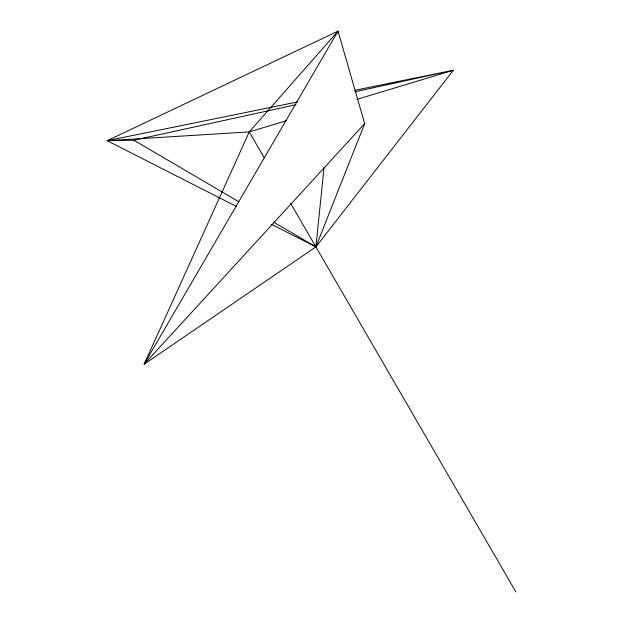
<?xml version="1.0" encoding="UTF-8"?>
<svg xmlns="http://www.w3.org/2000/svg" width="623" height="623" viewBox="0 0 623 623"><rect width="100%" height="100%" fill="white"/><g stroke="black" fill="none" stroke-linecap="round" stroke-linejoin="round"><path stroke-width="0.93" d="M324.038 167.564L315.9 246.895L144.1 364.268L249.262 131.912L338.024 31.15L364.681 123.611L315.9 246.895L271.729 224.42M337.83 33.081L338.024 31.15L107.179 140.689L236.226 206.353M338.024 31.15L144.1 364.268L364.681 123.611M297.903 101.876L107.179 140.689L249.262 131.912L286.37 120.698M356.87 99.4L453.342 70.243L315.9 246.895L273.949 222.318M107.179 140.689L133.836 140.222L295.964 104.711M354.744 91.838L453.342 70.243L355.126 90.234M133.836 140.222L238.71 201.673M249.262 131.912L264.339 157.931M290.606 203.254L515.821 591.85"/></g></svg>
